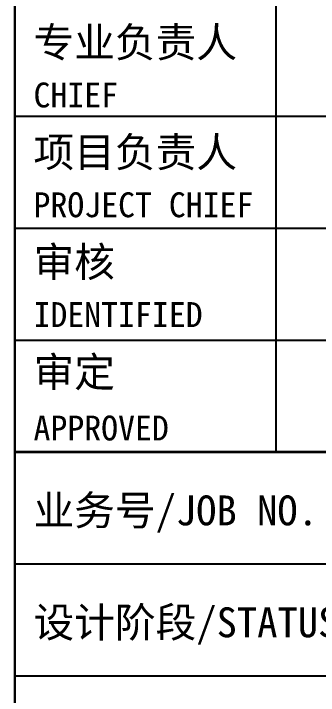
# Model space of a CAD drawing. Extents: x -737978 to 768813, y -372247 to 1140308.
# Drawn here: x 258867 to 260624, y -260911 to -256982 of the extents above; entities that cross this region are included whole.
import ezdxf

# ---------------------------------------------------------------- set-up
doc = ezdxf.new("R2010")
doc.units = 0
doc.header["$LTSCALE"] = 10
doc.header["$MEASUREMENT"] = 0
doc.layers.get('0').update_dxf_attribs({"linetype": 'CONTINUOUS'})
doc.layers.add('PUB_TITLE', color=4, linetype='CONTINUOUS')
doc.styles.add('-宋体', font='', dxfattribs={"width": 0.8})
doc.styles.get('-宋体').set_extended_font_data('SimSun')

# ---------------------------------------------------------------- blocks, each defined once
blk = doc.blocks.new('TQ1')
at = {"layer": 'PUB_TITLE'}
for p, q in [((-49854.8, -403754.8), (-43854.8, -403754.8)), ((-49854.8, -404654.8), (-43854.8, -404654.8)), ((-49854.8, -405554.8), (-43854.8, -405554.8)), ((-49854.8, -407354.8), (-43854.8, -407354.8)), ((-49854.8, -408254.8), (-43854.8, -408254.8))]:
    blk.add_line(p, q, dxfattribs=at)
at = {"layer": 'PUB_TITLE', "const_width": 20}
for points in [[(-49854.8, -378413.9), (-49854.8, -418454.8)], [(-49854.8, -406454.8), (-43854.8, -406454.8)]]:
    blk.add_lwpolyline(points, dxfattribs=at)
at = {"layer": 'PUB_TITLE'}
blk.add_lwpolyline([(-47754.8, -401054.8), (-47754.8, -406454.8)], dxfattribs=at)
at = {"layer": 'PUB_TITLE', "style": '-宋体'}
for s, height, p in [('专业负责人', 240, (-49704.8, -403280.3)), ('CHIEF', 200, (-49704.8, -403684)), ('项目负责人', 240, (-49704.8, -404163.3)), ('PROJECT CHIEF', 200, (-49704.8, -404566.9)), ('审核', 240, (-49704.8, -405046.2)), ('IDENTIFIED', 200, (-49704.8, -405449.9)), ('审定', 240, (-49704.8, -405931.5)), ('APPROVED', 200, (-49704.8, -406362)), ('业务号/JOB NO.', 240, (-49704.8, -407044.5)), ('设计阶段/STATUS:', 240, (-49704.8, -407944.5))]:
    blk.add_text(s, height=height, dxfattribs=at).set_placement(p)

msp = doc.modelspace()

# ---------------------------------------------------------------- block references
at = {"xscale": 0.716753740501642, "yscale": 0.716753740501642, "zscale": 0.716753740501642}
msp.add_blockref('TQ1', (294607.9, 31819.6), dxfattribs=at)

doc.saveas('drawing.dxf')
